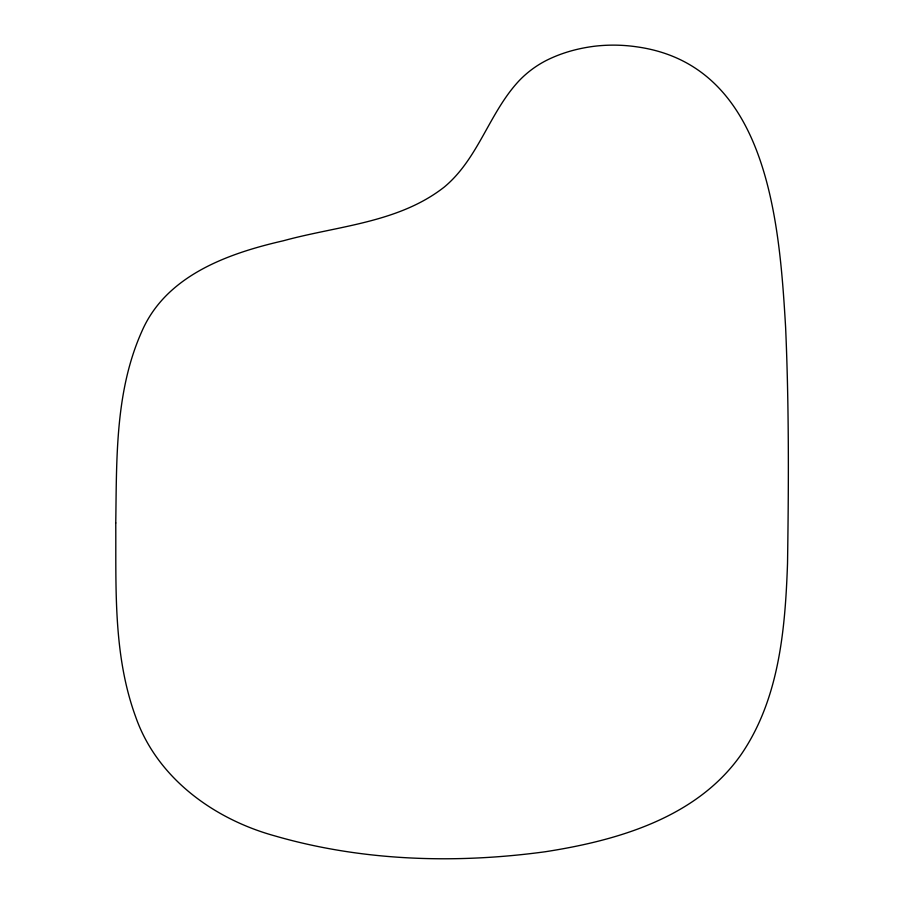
<?xml version="1.0" encoding="UTF-8"?>
<svg xmlns="http://www.w3.org/2000/svg" width="904" height="904" viewBox="0 0 904 904"><rect width="100%" height="100%" fill="white"/><g stroke="black" fill="none" stroke-linecap="round" stroke-linejoin="round"><path stroke-width="1.36" d="M115.757 522.964C116.164 587.86 113 654.925 135.69 716.895C157.036 778.084 213.932 819.092 274.669 835.85C362.165 861.184 455.187 863.975 545.101 851.771C617.5 840.539 696.679 817.781 740.975 754.772C779.282 699.052 785.214 629.184 787.52 563.554C788.717 484.747 789.045 405.873 785.599 327.112C779.395 222.768 768.231 65.269 636.947 46.861A161.647 161.647 0 0 0 595.047 46.172C578.074 48.251 561.373 52.839 546.095 60.579A101.384 101.384 0 0 0 519.303 80.535C489.301 112.412 478.611 158.403 444.429 186.925C398.675 222.926 337.61 225.83 283.37 240.769C228.136 253.402 165.963 275.404 141.747 331.632C115.023 391.511 116.74 458.757 115.757 522.964"/></g></svg>
